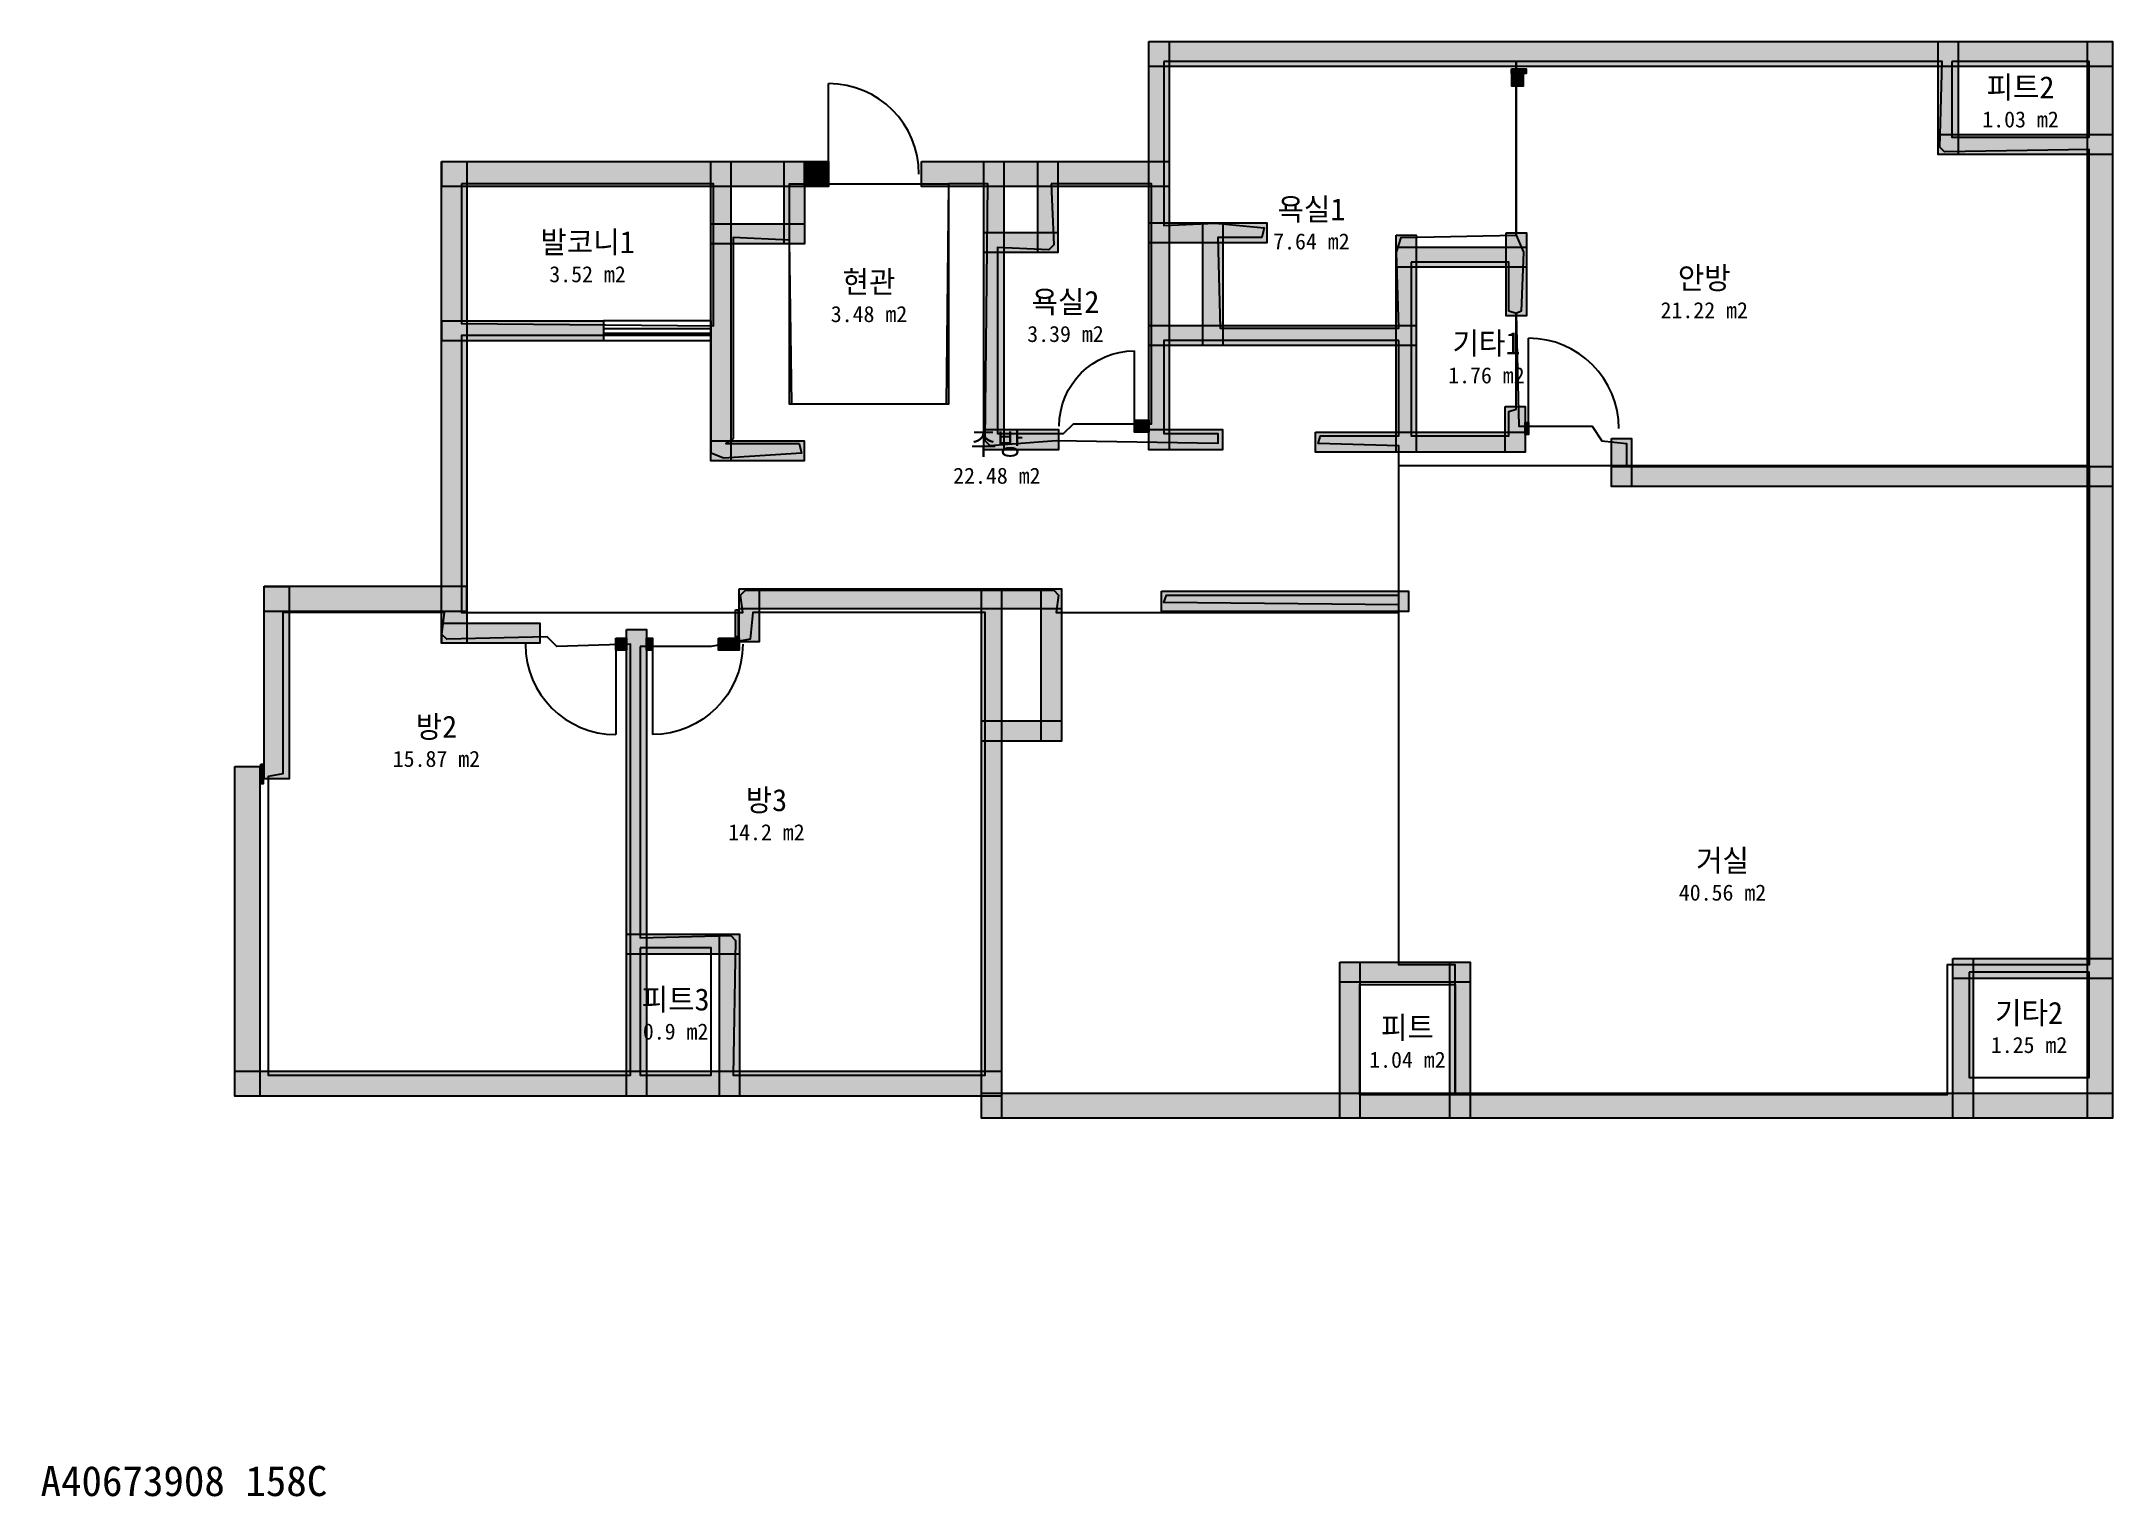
# Model space of a CAD drawing. Header units: millimetres. Extents: x 9 to 20649, y -905 to 13588.
import ezdxf
from ezdxf.enums import TextEntityAlignment as Align

# ---------------------------------------------------------------- set-up
doc = ezdxf.new("R2010")
doc.units = ezdxf.units.MM
for name, color, linetype in [('A-ANNO-TEXT', 7, 'Continuous'), ('A-AREA', 9, 'Continuous'), ('A-AREA-IDEN', 7, 'Continuous'), ('A-DOOR', 4, 'Continuous'), ('A-GLAZ', 5, 'Continuous'), ('A-WALL-EXTR', 7, 'Continuous'), ('A-WALL-PATT', 8, 'Continuous'), ('A-WALL-PRTN', 8, 'Continuous'), ('A-WALL-STRC', 7, 'Continuous')]:
    doc.layers.add(name, color=color, linetype=linetype)

# ---------------------------------------------------------------- blocks, each defined once
blk = doc.blocks.new('JJ-DOOR-SWING')
blk.add_line((0, 0), (0, 1000))
blk.add_arc((0, 0), 1000, 0, 90)
at = {"flags": 1}
for tag, p in [('WIDTH', (0, -150)), ('TYPE', (0, -250))]:
    blk.add_attdef(tag, p, '', height=80, dxfattribs=at)
blk = doc.blocks.new('JJ-WIN-DOUBLE')
for p, q in [((1000, 500), (0, 500)), ((0, 500), (0, -500)), ((1000, -500), (1000, 500)), ((0, 120), (1000, 120)), ((0, -120), (1000, -120)), ((0, -500), (1000, -500))]:
    blk.add_line(p, q)
at = {"flags": 1}
for tag, p in [('WIDTH', (0, -700)), ('TYPE', (0, -800))]:
    blk.add_attdef(tag, p, '', height=80, dxfattribs=at)

msp = doc.modelspace()

# ---------------------------------------------------------------- linework, layer by layer
at = {"layer": 'A-AREA'}
for points in [[(11195, 13390), (11195, 11756), (11707, 11780), (12195, 11732), (12171, 11634), (11732, 11634), (11756, 10732), (13537, 10732), (13512, 11488), (13561, 11634), (14707, 11659), (14707, 13390)], [(14707, 13390), (14707, 11659), (14780, 11488), (14756, 10902), (14707, 10878), (14732, 9756), (15463, 9756), (15561, 9610), (15805, 9585), (15805, 9366), (20415, 9366), (20415, 12512), (18976, 12488), (18927, 12537), (18951, 13390)], [(19049, 13390), (19049, 12634), (20415, 12634), (20415, 13390)], [(13537, 10610), (11195, 10610), (11195, 9683), (11732, 9683), (11732, 9585), (10122, 9610), (9463, 9561), (9415, 9610), (9439, 12171), (9049, 12171), (9024, 9976), (7488, 9976), (7463, 11610), (6902, 11634), (6902, 9634), (6829, 9585), (7561, 9585), (7585, 9488), (6805, 9439), (6683, 9488), (6683, 10659), (4195, 10659), (4195, 7902), (7000, 7902), (6976, 8073), (7024, 8122), (10098, 8122), (10146, 8073), (10122, 7902), (13537, 7902), (13537, 7976), (11195, 8000), (11220, 8073), (13537, 8073), (13537, 9561), (12732, 9585), (12756, 9659), (13537, 9659)], [(4195, 12171), (4195, 10780), (6707, 10756), (6707, 12171)], [(9049, 12171), (9049, 9976), (7463, 9976), (7463, 12171)], [(10073, 12171), (10098, 11561), (10049, 11512), (9537, 11537), (9537, 9683), (10195, 9683), (10293, 9780), (11073, 9780), (11073, 12171)], [(13659, 11390), (13659, 9659), (14634, 9659), (14634, 9902), (14707, 9927), (14707, 10878), (14634, 10902), (14634, 11390)], [(20415, 9366), (20415, 4390), (19000, 4390), (19000, 3098), (14098, 3098), (14098, 4390), (13537, 4390), (13537, 9366)], [(2415, 7902), (2415, 6293), (2268, 6268), (2268, 3293), (5878, 3293), (5878, 7585), (5146, 7561), (5049, 7659), (4049, 7634), (4000, 7683), (4024, 7902)], [(5976, 7561), (5976, 4659), (6878, 4683), (6927, 4634), (6902, 3293), (9415, 3293), (9415, 7902), (7098, 7902), (7073, 7634), (6683, 7561)], [(5976, 4561), (5976, 3293), (6683, 3293), (6683, 4561)], [(13146, 3098), (13146, 4195), (14098, 4195), (14098, 3098)], [(19220, 4317), (19220, 3268), (20415, 3268), (20415, 4317)]]:
    msp.add_lwpolyline(points, close=True, dxfattribs=at)
at = {"layer": 'A-WALL-EXTR'}
for points in [[(11046, 13588), (20649, 13588), (20649, 13338), (11046, 13338)], [(20399, 13588), (20649, 13588), (20649, 2863), (20399, 2863)], [(14659, 13317), (14805, 13317), (14805, 13268), (14659, 13268)], [(14659, 13268), (14659, 13146), (14780, 13146), (14780, 13268)], [(3997, 12393), (4247, 12393), (4247, 7595), (3997, 7595)], [(3998, 12393), (7854, 12393), (7854, 12143), (3998, 12143)], [(7612, 12393), (7854, 12393), (7854, 12143), (7612, 12143)], [(8780, 12393), (11246, 12393), (11246, 12143), (8780, 12143)], [(2229, 8162), (4246, 8162), (4246, 7912), (2229, 7912)], [(2229, 8161), (2479, 8161), (2479, 6244), (2229, 6244)], [(6927, 7927), (6951, 7927), (6951, 7659), (6927, 7659)], [(1936, 6366), (2186, 6366), (2186, 3083), (1936, 3083)], [(2195, 6390), (2220, 6390), (2220, 6195), (2195, 6195)], [(1937, 3332), (9576, 3332), (9576, 3082), (1937, 3082)], [(9376, 3113), (20649, 3113), (20649, 2863), (9376, 2863)]]:
    msp.add_lwpolyline(points, close=True, dxfattribs=at)
at = {"layer": 'A-WALL-PATT', "color": 8}
for points in [[(11046, 13588), (20649, 13588), (11046, 13338), (20649, 13338)], [(11046, 13588), (11246, 13588), (11046, 9522), (11246, 9522)], [(18912, 13588), (19112, 13588), (18912, 12461), (19112, 12461)], [(20399, 13588), (20649, 13588), (20399, 2863), (20649, 2863)], [(14659, 13317), (14659, 13268), (14805, 13268)], [(14805, 13268), (14805, 13317), (14659, 13317)], [(14780, 13268), (14659, 13268), (14659, 13146)], [(14659, 13146), (14780, 13146), (14780, 13268)], [(18912, 12661), (20649, 12661), (18912, 12461), (20649, 12461)], [(3997, 12393), (4247, 12393), (3997, 7595), (4247, 7595)], [(3998, 12393), (7854, 12393), (3998, 12143), (7854, 12143)], [(6680, 12393), (6880, 12393), (6680, 9412), (6880, 9412)], [(7412, 12393), (7612, 12393), (7412, 11571), (7612, 11571)], [(7612, 12393), (7854, 12393), (7612, 12143), (7854, 12143)], [(8780, 12393), (11246, 12393), (8780, 12143), (11246, 12143)], [(9400, 12393), (9600, 12393), (9400, 9522), (9600, 9522)], [(9937, 12393), (10137, 12393), (9937, 11485), (10137, 11485)], [(6680, 11771), (7612, 11771), (6680, 11571), (7612, 11571)], [(11046, 11783), (12220, 11783), (11046, 11583), (12220, 11583)], [(11583, 11783), (11783, 11783), (11583, 10559), (11783, 10559)], [(9400, 11685), (10137, 11685), (9400, 11485), (10137, 11485)], [(13510, 11659), (13710, 11659), (13510, 9498), (13710, 9498)], [(14607, 11683), (14807, 11683), (14607, 10854), (14807, 10854)], [(13510, 11539), (14807, 11539), (13510, 11339), (14807, 11339)], [(3998, 10807), (5610, 10807), (3998, 10607), (5610, 10607)], [(11046, 10759), (13710, 10759), (11046, 10559), (13710, 10559)], [(14595, 9951), (14795, 9951), (14595, 9498), (14795, 9498)], [(9400, 9722), (10146, 9722), (9400, 9522), (10146, 9522)], [(10902, 9816), (11046, 9816), (10902, 9696), (11046, 9696)], [(11046, 9722), (11780, 9722), (11046, 9522), (11780, 9522)], [(14795, 9792), (14829, 9792), (14795, 9672), (14829, 9672)], [(6680, 9612), (7610, 9612), (6680, 9412), (7610, 9412)], [(12707, 9698), (14795, 9698), (12707, 9498), (14795, 9498)], [(15656, 9634), (15856, 9634), (15656, 9156), (15856, 9156)], [(15656, 9356), (20649, 9356), (15656, 9156), (20649, 9156)], [(2229, 8162), (4246, 8162), (2229, 7912), (4246, 7912)], [(2229, 8161), (2479, 8161), (2229, 6244), (2479, 6244)], [(6961, 8137), (10173, 8137), (6961, 7937), (10173, 7937)], [(6961, 8137), (7161, 8137), (6961, 7610), (7161, 7610)], [(9376, 8137), (9576, 8137), (9376, 2863), (9576, 2863)], [(9973, 8137), (10173, 8137), (9973, 6620), (10173, 6620)], [(11171, 8112), (13634, 8112), (11171, 7912), (13634, 7912)], [(6927, 7927), (6927, 7659), (6951, 7659)], [(6951, 7659), (6951, 7927), (6927, 7927)], [(3998, 7795), (4976, 7795), (3998, 7595), (4976, 7595)], [(5732, 7645), (5839, 7645), (5732, 7525), (5839, 7525)], [(5839, 7732), (6039, 7732), (5839, 3083), (6039, 3083)], [(6039, 7645), (6098, 7645), (6039, 7525), (6098, 7525)], [(6756, 7645), (6961, 7645), (6756, 7525), (6961, 7525)], [(9376, 6820), (10173, 6820), (9376, 6620), (10173, 6620)], [(1936, 6366), (2186, 6366), (1936, 3083), (2186, 3083)], [(2195, 6390), (2195, 6195), (2220, 6195)], [(2220, 6195), (2220, 6390), (2195, 6390)], [(5839, 4698), (6966, 4698), (5839, 4498), (6966, 4498)], [(6766, 4698), (6966, 4698), (6766, 3083), (6966, 3083)], [(12949, 4417), (14246, 4417), (12949, 4217), (14246, 4217)], [(12949, 4417), (13149, 4417), (12949, 2863), (13149, 2863)], [(14046, 4417), (14246, 4417), (14046, 2863), (14246, 2863)], [(19059, 4454), (20649, 4454), (19059, 4254), (20649, 4254)], [(19059, 4454), (19259, 4454), (19059, 2863), (19259, 2863)], [(1937, 3332), (9576, 3332), (1937, 3082), (9576, 3082)], [(9376, 3113), (20649, 3113), (9376, 2863), (20649, 2863)]]:
    msp.add_solid(points, dxfattribs=at)
at = {"layer": 'A-WALL-PRTN'}
for points in [[(10902, 9816), (11046, 9816), (11046, 9696), (10902, 9696)], [(14795, 9792), (14829, 9792), (14829, 9672), (14795, 9672)], [(5732, 7645), (5839, 7645), (5839, 7525), (5732, 7525)], [(6039, 7645), (6098, 7645), (6098, 7525), (6039, 7525)], [(6756, 7645), (6961, 7645), (6961, 7525), (6756, 7525)]]:
    msp.add_lwpolyline(points, close=True, dxfattribs=at)
at = {"layer": 'A-WALL-STRC'}
for points in [[(11046, 13588), (11246, 13588), (11246, 9522), (11046, 9522)], [(18912, 13588), (19112, 13588), (19112, 12461), (18912, 12461)], [(18912, 12661), (20649, 12661), (20649, 12461), (18912, 12461)], [(6680, 12393), (6880, 12393), (6880, 9412), (6680, 9412)], [(7412, 12393), (7612, 12393), (7612, 11571), (7412, 11571)], [(9400, 12393), (9600, 12393), (9600, 9522), (9400, 9522)], [(9937, 12393), (10137, 12393), (10137, 11485), (9937, 11485)], [(6680, 11771), (7612, 11771), (7612, 11571), (6680, 11571)], [(11046, 11783), (12220, 11783), (12220, 11583), (11046, 11583)], [(11583, 11783), (11783, 11783), (11783, 10559), (11583, 10559)], [(9400, 11685), (10137, 11685), (10137, 11485), (9400, 11485)], [(13510, 11659), (13710, 11659), (13710, 9498), (13510, 9498)], [(14607, 11683), (14807, 11683), (14807, 10854), (14607, 10854)], [(13510, 11539), (14807, 11539), (14807, 11339), (13510, 11339)], [(3998, 10807), (5610, 10807), (5610, 10607), (3998, 10607)], [(11046, 10759), (13710, 10759), (13710, 10559), (11046, 10559)], [(14595, 9951), (14795, 9951), (14795, 9498), (14595, 9498)], [(9400, 9722), (10146, 9722), (10146, 9522), (9400, 9522)], [(11046, 9722), (11780, 9722), (11780, 9522), (11046, 9522)], [(6680, 9612), (7610, 9612), (7610, 9412), (6680, 9412)], [(12707, 9698), (14795, 9698), (14795, 9498), (12707, 9498)], [(15656, 9634), (15856, 9634), (15856, 9156), (15656, 9156)], [(15656, 9356), (20649, 9356), (20649, 9156), (15656, 9156)], [(6961, 8137), (10173, 8137), (10173, 7937), (6961, 7937)], [(6961, 8137), (7161, 8137), (7161, 7610), (6961, 7610)], [(9376, 8137), (9576, 8137), (9576, 2863), (9376, 2863)], [(9973, 8137), (10173, 8137), (10173, 6620), (9973, 6620)], [(11171, 8112), (13634, 8112), (13634, 7912), (11171, 7912)], [(3998, 7795), (4976, 7795), (4976, 7595), (3998, 7595)], [(5839, 7732), (6039, 7732), (6039, 3083), (5839, 3083)], [(9376, 6820), (10173, 6820), (10173, 6620), (9376, 6620)], [(5839, 4698), (6966, 4698), (6966, 4498), (5839, 4498)], [(6766, 4698), (6966, 4698), (6966, 3083), (6766, 3083)], [(12949, 4417), (14246, 4417), (14246, 4217), (12949, 4217)], [(12949, 4417), (13149, 4417), (13149, 2863), (12949, 2863)], [(14046, 4417), (14246, 4417), (14246, 2863), (14046, 2863)], [(19059, 4454), (20649, 4454), (20649, 4254), (19059, 4254)], [(19059, 4454), (19259, 4454), (19259, 2863), (19059, 2863)]]:
    msp.add_lwpolyline(points, close=True, dxfattribs=at)

# ---------------------------------------------------------------- block references
at = {"layer": 'A-DOOR', "xscale": 0.9}
for p, yscale in [((7854, 12268), 0.9), ((14829, 9732), 0.9), ((6098, 7585), -0.9)]:
    msp.add_blockref('JJ-DOOR-SWING', p, dxfattribs=dict(at, yscale=yscale))
at = {"layer": 'A-DOOR', "rotation": 180}
for p, xscale, yscale in [((10902, 9756), 0.75, -0.75), ((5732, 7585), 0.9, 0.9)]:
    msp.add_blockref('JJ-DOOR-SWING', p, dxfattribs=dict(at, xscale=xscale, yscale=yscale))
at = {"layer": 'A-GLAZ', "xscale": 1.073170731707317, "yscale": 0.1951219512195122}
msp.add_blockref('JJ-WIN-DOUBLE', (5610, 10707), dxfattribs=at)

# ---------------------------------------------------------------- texts
at = {"layer": 'A-ANNO-TEXT'}
msp.add_text('A40673908 158C', height=300, dxfattribs=at).set_placement((0, -900))
at = {"layer": 'A-AREA-IDEN'}
for s, height, p in [('피트2', 220, (19732, 13132)), ('1.03 m2', 160, (19732, 12812)), ('욕실1', 220, (12665, 11917)), ('발코니1', 220, (5451, 11590)), ('7.64 m2', 160, (12665, 11597)), ('안방', 220, (16580, 11232)), ('3.52 m2', 160, (5451, 11270)), ('현관', 220, (8256, 11193)), ('3.48 m2', 160, (8256, 10873)), ('욕실2', 220, (10214, 10995)), ('21.22 m2', 160, (16580, 10912)), ('3.39 m2', 160, (10214, 10675)), ('기타1', 220, (14409, 10583)), ('1.76 m2', 160, (14409, 10263)), ('주방', 220, (9530, 9583)), ('22.48 m2', 160, (9530, 9263)), ('방2', 220, (3945, 6763)), ('15.87 m2', 160, (3945, 6443)), ('방3', 220, (7234, 6032)), ('14.2 m2', 160, (7234, 5712)), ('거실', 220, (16762, 5431)), ('40.56 m2', 160, (16762, 5111)), ('피트3', 220, (6329, 4047)), ('기타2', 220, (19817, 3913)), ('0.9 m2', 160, (6329, 3727)), ('피트', 220, (13622, 3766)), ('1.04 m2', 160, (13622, 3446)), ('1.25 m2', 160, (19817, 3593))]:
    msp.add_text(s, height=height, dxfattribs=at).set_placement(p, align=Align.MIDDLE_CENTER)

doc.saveas('drawing.dxf')
